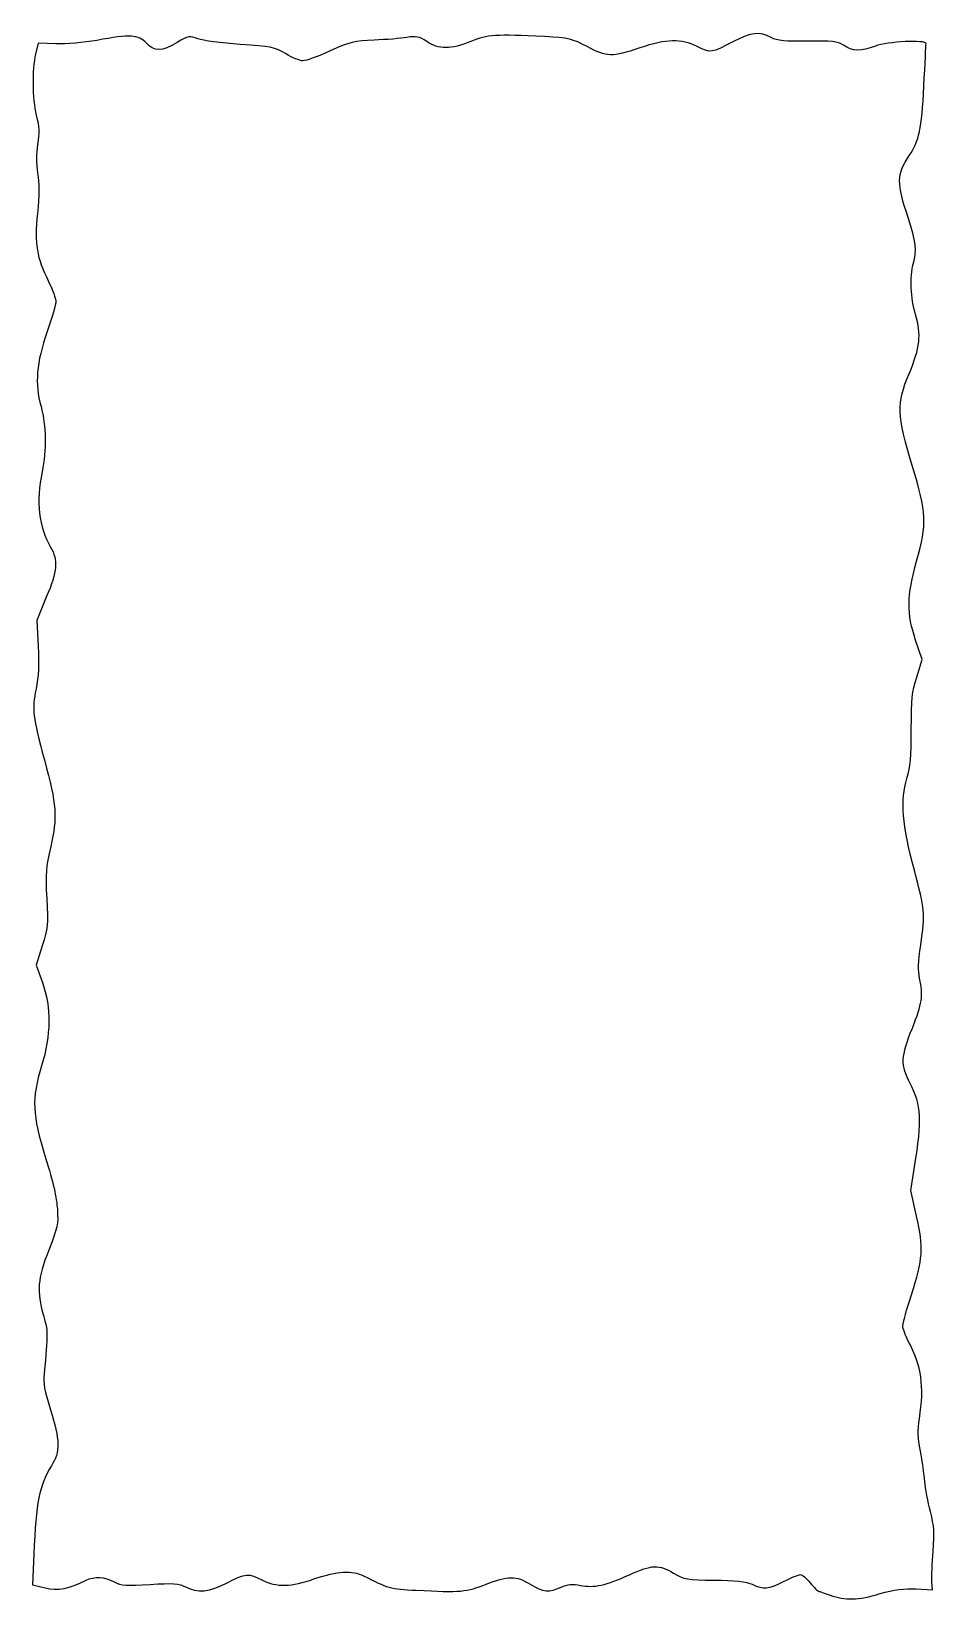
# Model space of a CAD drawing. Header units: centimetres. Extents: x -12.9 to 1, y -12.8 to 11.3.
import ezdxf

# ---------------------------------------------------------------- set-up
doc = ezdxf.new("R2010")
doc.units = ezdxf.units.CM
doc.header["$MEASUREMENT"] = 0
doc.layers.add('Layer 1', color=7, linetype='Continuous')

msp = doc.modelspace()

# ---------------------------------------------------------------- linework, layer by layer
at = {"layer": 'Layer 1'}
msp.add_open_spline([(-0.60055, -12.73609), (-0.68966, -12.7037), (-0.77088, -12.67637), (-0.78104, -12.67534), (-0.78104, -12.67534), (-0.7912, -12.67431), (-0.84851, -12.61621), (-0.90839, -12.54623), (-0.90839, -12.54623), (-0.96828, -12.47625), (-1.03619, -12.419), (-1.05931, -12.419), (-1.05931, -12.419), (-1.08243, -12.419), (-1.19819, -12.46671), (-1.31657, -12.52503), (-1.31657, -12.52503), (-1.56467, -12.64725), (-1.62188, -12.65242), (-1.79952, -12.56866), (-1.79952, -12.56866), (-1.88795, -12.52697), (-2.07331, -12.50682), (-2.3828, -12.50527), (-2.3828, -12.50527), (-2.79618, -12.5032), (-2.85185, -12.49362), (-3.0098, -12.39738), (-3.0098, -12.39738), (-3.23481, -12.26029), (-3.34362, -12.26422), (-3.68714, -12.42184), (-3.68714, -12.42184), (-4.04523, -12.58615), (-4.23563, -12.62725), (-4.44149, -12.58466), (-4.44149, -12.58466), (-4.55792, -12.56057), (-4.64245, -12.56844), (-4.7372, -12.6122), (-4.7372, -12.6122), (-4.9219, -12.69749), (-5.01343, -12.6888), (-5.2133, -12.56703), (-5.2133, -12.56703), (-5.4324, -12.43353), (-5.56039, -12.43427), (-5.90107, -12.571), (-5.90107, -12.571), (-6.18951, -12.68677), (-6.28647, -12.69489), (-6.96802, -12.66037), (-6.96802, -12.66037), (-7.35845, -12.6406), (-7.41195, -12.62594), (-7.77813, -12.4384), (-7.77813, -12.4384), (-7.94859, -12.3511), (-8.1848, -12.36483), (-8.52514, -12.48182), (-8.52514, -12.48182), (-8.89775, -12.60991), (-9.11637, -12.61585), (-9.33354, -12.50382), (-9.33354, -12.50382), (-9.54869, -12.39283), (-9.58629, -12.39578), (-9.87336, -12.54623), (-9.87336, -12.54623), (-10.14485, -12.68851), (-10.33427, -12.70666), (-10.51519, -12.60772), (-10.51519, -12.60772), (-10.61341, -12.55401), (-10.71348, -12.54722), (-11.06192, -12.57064), (-11.06192, -12.57064), (-11.41767, -12.59455), (-11.50924, -12.58787), (-11.6139, -12.53036), (-11.6139, -12.53036), (-11.75911, -12.45056), (-11.91539, -12.44209), (-12.04529, -12.50697), (-12.04529, -12.50697), (-12.3062, -12.63727), (-12.47736, -12.66909), (-12.6738, -12.6238), (-12.6738, -12.6238), (-12.6738, -12.6238), (-12.87014, -12.57854), (-12.87014, -12.57854), (-12.87014, -12.57854), (-12.87014, -12.57854), (-12.84946, -12.10646), (-12.84946, -12.10646), (-12.84946, -12.10646), (-12.81408, -11.29895), (-12.76476, -11.05212), (-12.57812, -10.74851), (-12.57812, -10.74851), (-12.44242, -10.52776), (-12.44545, -10.35021), (-12.59289, -9.88404), (-12.59289, -9.88404), (-12.68864, -9.5813), (-12.70575, -9.48311), (-12.6904, -9.32449), (-12.6904, -9.32449), (-12.63109, -8.71151), (-12.63157, -8.6688), (-12.70044, -8.43232), (-12.70044, -8.43232), (-12.80797, -8.06308), (-12.79231, -7.86805), (-12.62002, -7.43065), (-12.62002, -7.43065), (-12.48173, -7.07959), (-12.47265, -7.03663), (-12.48653, -6.79948), (-12.48653, -6.79948), (-12.49673, -6.62527), (-12.55375, -6.37578), (-12.66732, -6.00843), (-12.66732, -6.00843), (-12.87655, -5.33169), (-12.88633, -5.10812), (-12.72921, -4.59408), (-12.72921, -4.59408), (-12.58464, -4.12112), (-12.58043, -3.69569), (-12.71651, -3.31002), (-12.71651, -3.31002), (-12.71651, -3.31002), (-12.81043, -3.04383), (-12.81043, -3.04383), (-12.81043, -3.04383), (-12.81043, -3.04383), (-12.71979, -2.74913), (-12.71979, -2.74913), (-12.71979, -2.74913), (-12.63396, -2.4701), (-12.63029, -2.43122), (-12.65071, -2.01787), (-12.65071, -2.01787), (-12.6702, -1.62326), (-12.66427, -1.54675), (-12.58897, -1.22159), (-12.58897, -1.22159), (-12.48423, -0.7693), (-12.49764, -0.58483), (-12.68588, 0.11199), (-12.68588, 0.11199), (-12.86801, 0.78618), (-12.87924, 0.88126), (-12.81481, 1.20398), (-12.81481, 1.20398), (-12.77399, 1.40847), (-12.76661, 1.56268), (-12.78322, 1.86448), (-12.78322, 1.86448), (-12.78322, 1.86448), (-12.80489, 2.2582), (-12.80489, 2.2582), (-12.80489, 2.2582), (-12.80489, 2.2582), (-12.65704, 2.61321), (-12.65704, 2.61321), (-12.65704, 2.61321), (-12.48519, 3.02583), (-12.47215, 3.18047), (-12.59186, 3.38589), (-12.59186, 3.38589), (-12.77398, 3.6984), (-12.81581, 4.07751), (-12.71982, 4.54559), (-12.71982, 4.54559), (-12.65185, 4.87705), (-12.6588, 5.24952), (-12.73851, 5.54622), (-12.73851, 5.54622), (-12.83653, 5.91108), (-12.81172, 6.21103), (-12.64298, 6.70152), (-12.64298, 6.70152), (-12.5694, 6.9154), (-12.50919, 7.12441), (-12.50919, 7.16599), (-12.50919, 7.16599), (-12.50919, 7.20757), (-12.56066, 7.34591), (-12.62356, 7.47342), (-12.62356, 7.47342), (-12.80625, 7.84373), (-12.83913, 8.04542), (-12.79364, 8.51674), (-12.79364, 8.51674), (-12.76533, 8.81011), (-12.76451, 8.97352), (-12.79054, 9.13715), (-12.79054, 9.13715), (-12.81589, 9.29657), (-12.81601, 9.42181), (-12.79094, 9.58074), (-12.79094, 9.58074), (-12.76221, 9.76287), (-12.76574, 9.8426), (-12.81082, 10.02979), (-12.81082, 10.02979), (-12.87355, 10.29025), (-12.87866, 10.72313), (-12.8219, 10.96952), (-12.8219, 10.96952), (-12.8219, 10.96952), (-12.78315, 11.13776), (-12.78315, 11.13776), (-12.78315, 11.13776), (-12.78315, 11.13776), (-12.50845, 11.12623), (-12.50845, 11.12623), (-12.50845, 11.12623), (-12.35736, 11.11989), (-12.07445, 11.14438), (-11.87976, 11.18065), (-11.87976, 11.18065), (-11.36872, 11.27586), (-11.23829, 11.26897), (-11.12171, 11.14057), (-11.12171, 11.14057), (-10.99797, 11.0043), (-10.8797, 11.00595), (-10.64389, 11.14725), (-10.64389, 11.14725), (-10.47067, 11.25105), (-10.44537, 11.25569), (-10.32403, 11.20597), (-10.32403, 11.20597), (-10.25156, 11.17628), (-9.95896, 11.13724), (-9.6738, 11.11922), (-9.6738, 11.11922), (-9.21247, 11.09007), (-9.13569, 11.07429), (-8.97711, 10.97609), (-8.97711, 10.97609), (-8.87909, 10.91539), (-8.75903, 10.86554), (-8.71032, 10.86531), (-8.71032, 10.86531), (-8.66161, 10.8651), (-8.47204, 10.93447), (-8.28906, 11.01951), (-8.28906, 11.01951), (-7.99881, 11.15441), (-7.91298, 11.1755), (-7.61613, 11.18487), (-7.61613, 11.18487), (-7.42899, 11.19078), (-7.2019, 11.20919), (-7.11148, 11.22578), (-7.11148, 11.22578), (-6.97538, 11.25076), (-6.92253, 11.23957), (-6.80456, 11.16079), (-6.80456, 11.16079), (-6.62153, 11.03858), (-6.4349, 11.03955), (-6.12553, 11.16434), (-6.12553, 11.16434), (-5.86888, 11.26786), (-5.75133, 11.27552), (-4.99138, 11.23822), (-4.99138, 11.23822), (-4.62988, 11.22048), (-4.55961, 11.2039), (-4.33789, 11.08403), (-4.33789, 11.08403), (-4.03561, 10.9206), (-3.95895, 10.91864), (-3.52987, 11.06335), (-3.52987, 11.06335), (-3.11359, 11.20375), (-2.89676, 11.20887), (-2.64634, 11.08422), (-2.64634, 11.08422), (-2.43886, 10.98094), (-2.42893, 10.98238), (-2.08533, 11.1652), (-2.08533, 11.1652), (-1.82324, 11.30465), (-1.68369, 11.31879), (-1.50949, 11.22352), (-1.50949, 11.22352), (-1.41762, 11.17328), (-1.28658, 11.16038), (-0.94656, 11.16812), (-0.94656, 11.16812), (-0.57907, 11.17649), (-0.48533, 11.16572), (-0.39773, 11.10506), (-0.39773, 11.10506), (-0.26084, 11.01027), (-0.12384, 11.00677), (0.09389, 11.09248), (0.09389, 11.09248), (0.27319, 11.16306), (0.87429, 11.19196), (0.87331, 11.12996), (0.87331, 11.12996), (0.87302, 11.11247), (0.85827, 10.81839), (0.84049, 10.47646), (0.84049, 10.47646), (0.80584, 9.80999), (0.77, 9.63985), (0.61579, 9.40999), (0.61579, 9.40999), (0.42088, 9.11945), (0.41909, 8.98732), (0.60268, 8.44057), (0.60268, 8.44057), (0.7173, 8.09919), (0.73449, 7.93731), (0.67709, 7.73981), (0.67709, 7.73981), (0.62133, 7.54797), (0.63659, 7.21265), (0.7125, 6.96169), (0.7125, 6.96169), (0.80477, 6.65665), (0.7829, 6.4576), (0.6125, 6.05123), (0.6125, 6.05123), (0.42051, 5.59338), (0.42658, 5.41822), (0.66147, 4.63983), (0.66147, 4.63983), (0.88439, 3.90108), (0.89083, 3.75893), (0.72799, 3.17017), (0.72799, 3.17017), (0.57894, 2.63124), (0.57576, 2.36413), (0.71351, 1.95335), (0.71351, 1.95335), (0.71351, 1.95335), (0.81245, 1.65832), (0.81245, 1.65832), (0.81245, 1.65832), (0.81245, 1.65832), (0.72972, 1.38766), (0.72972, 1.38766), (0.72972, 1.38766), (0.6564, 1.1478), (0.64699, 1.05646), (0.64699, 0.58505), (0.64699, 0.58505), (0.64699, 0.1434), (0.6354, 0.01504), (0.57874, -0.17112), (0.57874, -0.17112), (0.47675, -0.5062), (0.50776, -0.88617), (0.69399, -1.58287), (0.69399, -1.58287), (0.85859, -2.19868), (0.86196, -2.23864), (0.79103, -2.73404), (0.79103, -2.73404), (0.75282, -3.0009), (0.74886, -3.12476), (0.77465, -3.24628), (0.77465, -3.24628), (0.83179, -3.51557), (0.81473, -3.63274), (0.6632, -4.01175), (0.6632, -4.01175), (0.48507, -4.4573), (0.48037, -4.57718), (0.62961, -4.86744), (0.62961, -4.86744), (0.80247, -5.20364), (0.81371, -5.41616), (0.69716, -6.14559), (0.69716, -6.14559), (0.69716, -6.14559), (0.639, -6.50958), (0.639, -6.50958), (0.639, -6.50958), (0.639, -6.50958), (0.72791, -6.9051), (0.72791, -6.9051), (0.72791, -6.9051), (0.83841, -7.39666), (0.82721, -7.56721), (0.64842, -8.11491), (0.64842, -8.11491), (0.57634, -8.33571), (0.51737, -8.55027), (0.51737, -8.59173), (0.51737, -8.59173), (0.51737, -8.63318), (0.5549, -8.73938), (0.60077, -8.82773), (0.60077, -8.82773), (0.80685, -9.22466), (0.84881, -9.51599), (0.77199, -10.01661), (0.77199, -10.01661), (0.74158, -10.21478), (0.74409, -10.30506), (0.78605, -10.52202), (0.78605, -10.52202), (0.81414, -10.6673), (0.84502, -10.876), (0.85467, -10.98581), (0.85467, -10.98581), (0.86432, -11.09562), (0.90297, -11.30498), (0.94057, -11.45105), (0.94057, -11.45105), (0.99964, -11.68056), (1.00528, -11.76291), (0.98209, -12.05722), (0.98209, -12.05722), (0.96733, -12.24454), (0.95899, -12.45521), (0.96357, -12.52537), (0.96357, -12.52537), (0.96357, -12.52537), (0.97189, -12.65294), (0.97189, -12.65294), (0.97189, -12.65294), (0.97189, -12.65294), (0.72033, -12.63874), (0.72033, -12.63874), (0.72033, -12.63874), (0.54852, -12.62904), (0.37385, -12.65247), (0.16937, -12.71262), (0.16937, -12.71262), (-0.17403, -12.81364), (-0.37069, -12.81964), (-0.60058, -12.73609), (-0.60058, -12.73609), (-0.60058, -12.73609), (-0.60055, -12.73609), (-0.60055, -12.73609)], degree=3, knots=[0, 0, 0, 0, 0.00884956, 0.00884956, 0.00884956, 0.00884956, 0.01769912, 0.01769912, 0.01769912, 0.01769912, 0.02654867, 0.02654867, 0.02654867, 0.02654867, 0.03539823, 0.03539823, 0.03539823, 0.03539823, 0.04424779, 0.04424779, 0.04424779, 0.04424779, 0.05309735, 0.05309735, 0.05309735, 0.05309735, 0.0619469, 0.0619469, 0.0619469, 0.0619469, 0.07079646, 0.07079646, 0.07079646, 0.07079646, 0.07964602, 0.07964602, 0.07964602, 0.07964602, 0.08849558, 0.08849558, 0.08849558, 0.08849558, 0.09734513, 0.09734513, 0.09734513, 0.09734513, 0.10619469, 0.10619469, 0.10619469, 0.10619469, 0.11504425, 0.11504425, 0.11504425, 0.11504425, 0.12389381, 0.12389381, 0.12389381, 0.12389381, 0.13274336, 0.13274336, 0.13274336, 0.13274336, 0.14159292, 0.14159292, 0.14159292, 0.14159292, 0.15044248, 0.15044248, 0.15044248, 0.15044248, 0.15929204, 0.15929204, 0.15929204, 0.15929204, 0.16814159, 0.16814159, 0.16814159, 0.16814159, 0.17699115, 0.17699115, 0.17699115, 0.17699115, 0.18584071, 0.18584071, 0.18584071, 0.18584071, 0.19469027, 0.19469027, 0.19469027, 0.19469027, 0.20353982, 0.20353982, 0.20353982, 0.20353982, 0.21238938, 0.21238938, 0.21238938, 0.21238938, 0.22123894, 0.22123894, 0.22123894, 0.22123894, 0.2300885, 0.2300885, 0.2300885, 0.2300885, 0.23893805, 0.23893805, 0.23893805, 0.23893805, 0.24778761, 0.24778761, 0.24778761, 0.24778761, 0.25663717, 0.25663717, 0.25663717, 0.25663717, 0.26548673, 0.26548673, 0.26548673, 0.26548673, 0.27433628, 0.27433628, 0.27433628, 0.27433628, 0.28318584, 0.28318584, 0.28318584, 0.28318584, 0.2920354, 0.2920354, 0.2920354, 0.2920354, 0.30088496, 0.30088496, 0.30088496, 0.30088496, 0.30973451, 0.30973451, 0.30973451, 0.30973451, 0.31858407, 0.31858407, 0.31858407, 0.31858407, 0.32743363, 0.32743363, 0.32743363, 0.32743363, 0.33628319, 0.33628319, 0.33628319, 0.33628319, 0.34513274, 0.34513274, 0.34513274, 0.34513274, 0.3539823, 0.3539823, 0.3539823, 0.3539823, 0.36283186, 0.36283186, 0.36283186, 0.36283186, 0.37168142, 0.37168142, 0.37168142, 0.37168142, 0.38053097, 0.38053097, 0.38053097, 0.38053097, 0.38938053, 0.38938053, 0.38938053, 0.38938053, 0.39823009, 0.39823009, 0.39823009, 0.39823009, 0.40707965, 0.40707965, 0.40707965, 0.40707965, 0.4159292, 0.4159292, 0.4159292, 0.4159292, 0.42477876, 0.42477876, 0.42477876, 0.42477876, 0.43362832, 0.43362832, 0.43362832, 0.43362832, 0.44247788, 0.44247788, 0.44247788, 0.44247788, 0.45132743, 0.45132743, 0.45132743, 0.45132743, 0.46017699, 0.46017699, 0.46017699, 0.46017699, 0.46902655, 0.46902655, 0.46902655, 0.46902655, 0.47787611, 0.47787611, 0.47787611, 0.47787611, 0.48672566, 0.48672566, 0.48672566, 0.48672566, 0.49557522, 0.49557522, 0.49557522, 0.49557522, 0.50442478, 0.50442478, 0.50442478, 0.50442478, 0.51327434, 0.51327434, 0.51327434, 0.51327434, 0.52212389, 0.52212389, 0.52212389, 0.52212389, 0.53097345, 0.53097345, 0.53097345, 0.53097345, 0.53982301, 0.53982301, 0.53982301, 0.53982301, 0.54867257, 0.54867257, 0.54867257, 0.54867257, 0.55752212, 0.55752212, 0.55752212, 0.55752212, 0.56637168, 0.56637168, 0.56637168, 0.56637168, 0.57522124, 0.57522124, 0.57522124, 0.57522124, 0.5840708, 0.5840708, 0.5840708, 0.5840708, 0.59292035, 0.59292035, 0.59292035, 0.59292035, 0.60176991, 0.60176991, 0.60176991, 0.60176991, 0.61061947, 0.61061947, 0.61061947, 0.61061947, 0.61946903, 0.61946903, 0.61946903, 0.61946903, 0.62831858, 0.62831858, 0.62831858, 0.62831858, 0.63716814, 0.63716814, 0.63716814, 0.63716814, 0.6460177, 0.6460177, 0.6460177, 0.6460177, 0.65486726, 0.65486726, 0.65486726, 0.65486726, 0.66371681, 0.66371681, 0.66371681, 0.66371681, 0.67256637, 0.67256637, 0.67256637, 0.67256637, 0.68141593, 0.68141593, 0.68141593, 0.68141593, 0.69026549, 0.69026549, 0.69026549, 0.69026549, 0.69911504, 0.69911504, 0.69911504, 0.69911504, 0.7079646, 0.7079646, 0.7079646, 0.7079646, 0.71681416, 0.71681416, 0.71681416, 0.71681416, 0.72566372, 0.72566372, 0.72566372, 0.72566372, 0.73451327, 0.73451327, 0.73451327, 0.73451327, 0.74336283, 0.74336283, 0.74336283, 0.74336283, 0.75221239, 0.75221239, 0.75221239, 0.75221239, 0.76106195, 0.76106195, 0.76106195, 0.76106195, 0.7699115, 0.7699115, 0.7699115, 0.7699115, 0.77876106, 0.77876106, 0.77876106, 0.77876106, 0.78761062, 0.78761062, 0.78761062, 0.78761062, 0.79646018, 0.79646018, 0.79646018, 0.79646018, 0.80530973, 0.80530973, 0.80530973, 0.80530973, 0.81415929, 0.81415929, 0.81415929, 0.81415929, 0.82300885, 0.82300885, 0.82300885, 0.82300885, 0.83185841, 0.83185841, 0.83185841, 0.83185841, 0.84070796, 0.84070796, 0.84070796, 0.84070796, 0.84955752, 0.84955752, 0.84955752, 0.84955752, 0.85840708, 0.85840708, 0.85840708, 0.85840708, 0.86725664, 0.86725664, 0.86725664, 0.86725664, 0.87610619, 0.87610619, 0.87610619, 0.87610619, 0.88495575, 0.88495575, 0.88495575, 0.88495575, 0.89380531, 0.89380531, 0.89380531, 0.89380531, 0.90265487, 0.90265487, 0.90265487, 0.90265487, 0.91150442, 0.91150442, 0.91150442, 0.91150442, 0.92035398, 0.92035398, 0.92035398, 0.92035398, 0.92920354, 0.92920354, 0.92920354, 0.92920354, 0.9380531, 0.9380531, 0.9380531, 0.9380531, 0.94690265, 0.94690265, 0.94690265, 0.94690265, 0.95575221, 0.95575221, 0.95575221, 0.95575221, 0.96460177, 0.96460177, 0.96460177, 0.96460177, 0.97345133, 0.97345133, 0.97345133, 0.97345133, 0.98230088, 0.98230088, 0.98230088, 0.98230088, 1, 1, 1, 1], dxfattribs=at)

doc.saveas('drawing.dxf')
